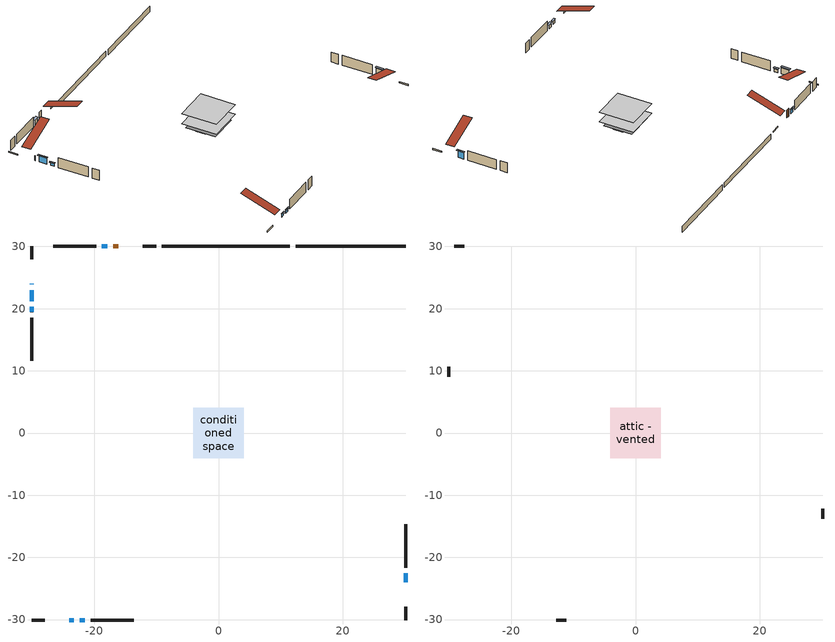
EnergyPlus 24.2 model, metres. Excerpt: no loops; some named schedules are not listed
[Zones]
conditioned space
 floor adiabatic (Floor2 construction): -3.39,-3.39 -3.39,3.39 3.39,3.39 3.39,-3.39 z0.3
 floor adiabatic (AdiabaticFloorConstruction): -4.06,-4.06 -4.06,4.06 4.06,4.06 4.06,-4.06 z0.3
 floor foundation (Slab1 construction): -3.28,-1.14 -3.28,1.14 3.28,1.14 3.28,-1.14 z-1.12
 floor foundation (Slab2 construction): -3.39,-3.39 -3.39,3.39 3.39,3.39 3.39,-3.39 z-0.9
 wall outside (RimJoist1 construction): -10.04,30.07 -12.2,30.07 / -30.07,-30.07 -27.91,-30.07 / -30.07,30.07 -30.07,27.91 / 30.07,-30.07 30.07,-27.91 z0.3:0.6
 wall outside (AdiabaticWallConstruction 1): -16.15,30.07 -16.92,30.07 z0.3:2.33
 wall outside (AdiabaticWallConstruction): -30.07,23.97 -30.07,23.91 z0.3:1.52; 30.07,-23.96 30.07,-22.57 z0.3:2.13; -17.85,30.07 -18.74,30.07 z0.3:1.37; -23.97,-30.07 -23.25,-30.07 z0.3:1.06; -22.33,-30.07 -21.51,-30.07 / -30.07,20.27 -30.07,19.46 z0.3:1.09; -30.07,22.98 -30.07,21.2 z0.3:1.88
 wall outside (Wall1 construction): -19.67,30.07 -26.6,30.07 / -20.58,-30.07 -13.65,-30.07 / -30.07,18.53 -30.07,11.6 / 30.07,-21.64 30.07,-14.71 z0.3:2.74
 wall foundation (FoundationWall1 construction): 30.07,30.07 12.39,30.07 z-1.12:0.3
 wall foundation (FoundationWall2 construction): 11.46,30.07 -9.11,30.07 z-0.9:0.3
 window (WindowConstruction 6): -30.07,23.96 -30.07,23.91 z0.3:1.52
 window (WindowConstruction): 30.07,-23.96 30.07,-22.57 z0.3:2.13
 window (WindowConstruction 1): -17.85,30.07 -18.74,30.07 z0.3:1.37
 window (WindowConstruction 2): -23.96,-30.07 -23.25,-30.07 z0.3:1.06
 window (WindowConstruction 3): -22.32,-30.07 -21.51,-30.07 z0.3:1.09
 window (WindowConstruction 4): -30.07,22.98 -30.07,21.2 z0.3:1.88
 window (WindowConstruction 5): -30.07,20.27 -30.07,19.46 z0.3:1.09
 door (Door): -16.15,30.07 -16.92,30.07 z0.3:2.33
 ceiling adiabatic (AdiabaticFloorConstruction): 4.06,-4.06 4.06,4.06 -4.06,4.06 -4.06,-4.06 z0.3
attic - vented
 floor to conditioned space (Floor1 construction Reversed): -4.06,-4.06 -4.06,4.06 4.06,4.06 4.06,-4.06 z2.74
 wall outside (Wall2 construction): -27.53,30.07 -29.14,30.07 / -12.72,-30.07 -11.11,-30.07 / -30.07,10.67 -30.07,9.06 / 30.07,-13.78 30.07,-12.17 z0.3:2.74
 roof outside (Roof1 construction): -15.22,30.07,2.74 -15.22,22.16,5.37 -13.13,22.16,5.37 -13.13,30.07,2.74; -24.89,-30.07,2.74 -24.89,-22.16,5.37 -26.98,-22.16,5.37 -26.98,-30.07,2.74; -30.07,24.89,2.74 -22.16,24.89,5.37 -22.16,26.98,5.37 -30.07,26.98,2.74; 30.07,-24.89,2.74 22.16,-24.89,5.37 22.16,-26.98,5.37 30.07,-26.98,2.74
shading: 30.07,-22.37 30.07,-24.17 30.48,-24.17 30.48,-22.37 z2.33; -18.94,30.07 -17.65,30.07 -17.65,30.48 -18.94,30.48 z1.57; -23.05,-30.07 -24.17,-30.07 -24.17,-30.48 -23.05,-30.48 z1.26; -21.31,-30.07 -22.53,-30.07 -22.53,-30.48 -21.31,-30.48 z1.29; -30.07,21 -30.07,23.18 -30.48,23.18 -30.48,21 z2.08; -30.07,19.26 -30.07,20.47 -30.48,20.47 -30.48,19.26 z1.29
[Building]
Building 1: Terrain=Suburbs
[Site:Location]
Erieau AUT_ON: Latitude {deg}=42.25; Longitude {deg}=-81.9; Time Zone {hr}=-5; Elevation {m}=178; Keep Site Location Information=Yes
[Site:GroundTemperature:Shallow]
5.2292, 3.30147, 3.1471, 4.0619, 7.73432, 11.3896, 14.5586, 16.5661, 16.7366, 15.1039, 12.0157, 8.47254
[Site:WaterMainsTemperature]
Calculation Method=Schedule; Temperature Schedule=mains temperature schedule
[Material] Roughness=Rough; Thermal Absorptance=0.9
Name | Thickness {m} | Conductivity {W/m-K} | Density {kg/m3} | Specific Heat {J/kg-K} | Solar Absorptance | Visible Absorptance
asphalt or fiberglass shingles | 0.00635 | 0.162714 | 1121.4 | 1465.45 | 0.4 | 0.4
ceiling loosefill ins | 0.423333 | 0.0480833 | 16.02 | 1046.75 | 0.7 | 0.7
ceiling stud and cavity | 0.1397 | 0.292754 | 65.682 | 1177.47 | 0.7 | 0.7
concrete 4.0 in. | 0.1016 | 1.803125 | 2242.8 | 837.4 | 0.7 | 0.7
concrete 8.0 in. | 0.2032 | 1.803125 | 2242.8 | 837.4 | 0.7 | 0.7
door material | 0.04445 | 0.053851 | 512.64 | 1214.23 | 0.7 | 0.7
exterior vertical ins | 0.00139922 | 0.029427 | 32.04 | 1214.23 | 0.7 | 0.7
floor covering | 0.0127 | 0.0433444 | 54.468 | 1339.84 | 0.6 | 0.6
floor rigid ins; wall rigid ins | 0.051816 | 0.029427 | 32.04 | 1214.23 | 0.7 | 0.7
floor rigid ins 1; wall rigid ins 1 | 0.512978 | 0.029427 | 32.04 | 1214.23 | 0.7 | 0.7
floor stud and cavity | 0.1397 | 0.288608 | 92.3553 | 1139.71 | 0.7 | 0.7
floor stud and cavity 1 | 0.1397 | 1.75129 | 37.0049 | 1207.88 | 0.7 | 0.7
furniture material conditioned space 1 | 0.1524 | 0.115458 | 640.8 | 1214.23 | 0.6 | 0.6
gypsum board | 0.0127 | 0.160291 | 801 | 837.4 | 0.6 | 0.6
gypsum board 1 | 0.0127 | 0.160291 | 801 | 837.4 | 0.7 | 0.7
osb sheathing 0.5 in. | 0.0127 | 0.115458 | 512.64 | 1214.23 | 0.7 | 0.7
osb sheathing 0.75 in. | 0.01905 | 0.115458 | 512.64 | 1214.23 | 0.7 | 0.7
osb sheathing 2.0 in. | 0.0508 | 0.115458 | 512.64 | 1214.23 | 0.7 | 0.7
rim joist stud and cavity | 0.0508 | 0.0560652 | 125.044 | 1163.47 | 0.6 | 0.6
wall stud and cavity | 0.1397 | 0.28235 | 139.0536 | 1170.24 | 0.7 | 0.7
wall stud and cavity 1 | 0.0889 | 6.1454 | 50.32683 | 1063.81 | 0.6 | 0.6
wall stud and cavity 2 | 0.0889 | 0.380278 | 52.3479 | 1209.89 | 0.7 | 0.7
wall stud and cavity 3 | 0.0889 | 0.391764 | 83.0341 | 1211.67 | 0.7 | 0.7
wood siding | 0.0254 | 0.102417 | 544.68 | 1172.36 | 0.4 | 0.4
wood siding 1 | 0.00254 | 0.102417 | 544.68 | 1172.36 | 0.4 | 0.4
wood siding 2; wood siding 3; wood siding 4 | 0.0254 | 0.102417 | 544.68 | 1172.36 | 0.7 | 0.7
[WindowMaterial:SimpleGlazingSystem]
Name | U-Factor {W/m2-K} | Solar Heat Gain Coefficient
WindowMaterial | 3.000823 | 0.56
WindowMaterial 1 | 3.00991 | 0.52
WindowMaterial 2 | 3.05249 | 0.45
WindowMaterial 3 | 3.04284 | 0.48
WindowMaterial 4 | 2.89351 | 0.69
WindowMaterial 5 | 3.080315 | 0.25
[Construction]
AdiabaticFloorConstruction: floor stud and cavity 1, floor rigid ins 1, osb sheathing 0.75 in., floor covering
AdiabaticWallConstruction: wood siding 3, wall rigid ins 1, wall stud and cavity 2, gypsum board
AdiabaticWallConstruction 1: wood siding 4, wall rigid ins 1, wall stud and cavity 2, gypsum board
Door: door material
Floor1 construction Reversed: gypsum board, ceiling stud and cavity, ceiling loosefill ins
Floor2 construction: floor stud and cavity, floor rigid ins, osb sheathing 0.75 in., floor covering
FoundationWall1 construction: concrete 8.0 in.
FoundationWall2 construction: concrete 8.0 in., gypsum board 1
furniture construction conditioned space 1: furniture material conditioned space 1
PartitionWallConstruction: gypsum board, wall stud and cavity 3, gypsum board
RimJoist1 construction: wood siding 2, osb sheathing 2.0 in., rim joist stud and cavity
Roof1 construction: asphalt or fiberglass shingles
Slab1 construction; Slab2 construction: concrete 4.0 in.
Wall1 construction: wood siding, wall rigid ins, osb sheathing 0.5 in., wall stud and cavity, gypsum board
Wall2 construction: wood siding 1, wall stud and cavity 1
WindowConstruction: WindowMaterial
WindowConstruction 1: WindowMaterial 1
WindowConstruction 2: WindowMaterial 2
WindowConstruction 3; WindowConstruction 5: WindowMaterial 3
WindowConstruction 4: WindowMaterial 4
WindowConstruction 6: WindowMaterial 5
[Zone] Multiplier=1; Part of Total Floor Area=Yes
Name | Volume {m3}
attic - vented | 28.2017
conditioned space | 179.3
[Space]
Name | Zone | Volume {m3}
attic - vented 1 | attic - vented | 28.2017
conditioned space 1 | conditioned space | 179.3
[ZoneInfiltration:EffectiveLeakageArea]
infil attic - vented 1: Zone or Space=attic - vented 1; Schedule=Always On Discrete; Effective Air Leakage Area {cm2}=3163.68; Stack Coefficient=0.000352852; Wind Coefficient=1.26916e-05
[ZoneMixing]
whole house fan mix: Zone or Space=attic - vented; Schedule=Always On Continuous; Design Flow Rate Calculation Method=Flow/Zone; Design Flow Rate {m3/s}=0; Source Zone or Space=conditioned space
[SurfaceProperty:ExposedFoundationPerimeter] Exposed Perimeter Calculation Method=TotalExposedPerimeter
Name | Total Exposed Perimeter {m}
Slab1 | 17.678
Slab2 | 20.574
[InternalMass] Zone or ZoneList=conditioned space; Space or SpaceList=conditioned space 1
Name | Construction | Surface Area {m2}
furniture mass conditioned space 1 | furniture construction conditioned space 1 | 69.1039
partition wall mass | PartitionWallConstruction | 126.82
[Lights]
interior lighting: Zone or ZoneList or Space or SpaceList=conditioned space 1; Schedule=interior lighting schedule; Design Level Calculation Method=LightingLevel; Lighting Level {W}=343.2; Return Air Fraction=0; Fraction Radiant=0.6; Fraction Visible=0.2; Fraction Replaceable=1
[People]
occupants: Zone or ZoneList or Space or SpaceList=conditioned space 1; Number of People Schedule=occupants schedule; Number of People Calculation Method=People; Number of People=3; Fraction Radiant=0.314171; Sensible Heat Fraction=0.56303; Activity Level Schedule=occupants activity schedule; Carbon Dioxide Generation Rate {m3/s-W}=0; Enable ASHRAE 55 Comfort Warnings=No; Mean Radiant Temperature Calculation Type=EnclosureAveraged
[ElectricEquipment] Zone or ZoneList or Space or SpaceList=conditioned space 1; Design Level Calculation Method=EquipmentLevel
Name | Schedule | Design Level {W} | Fraction Latent | Fraction Radiant | Fraction Lost
clothes dryer | clothes dryer schedule | 140.772 | 0.015 | 0.081 | 0.85
clothes washer | clothes washer schedule | 32.1985 | 0.03 | 0.162 | 0.7
cooking range | cooking range schedule | 215.147 | 0.08 | 0.432 | 0.2
dishwasher | dishwasher schedule | 66.8632 | 0.3 | 0.18 | 0.4
fridge | fridge schedule | 72.9452 | 0 | 0.6 | 0
mech vent house fan | mech vent house fan schedule | 0 | 0 | 0 | 1
mech vent house fan cfis | mech vent house fan cfis schedule | 0 | 0 | 0 | 0
misc plug loads | misc plug loads schedule | 494.7 | 0.045 | 0.513 | 0.1
whole house fan | Always On Discrete | 0 | 0 | 0 | 1
[OtherEquipment] Zone or ZoneList or Space or SpaceList=conditioned space 1; Design Level Calculation Method=EquipmentLevel
Name | Fuel Type | Schedule | Design Level {W} | Fraction Latent | Fraction Radiant | Fraction Lost
clothes dryer 1 | Electricity | clothes dryer schedule | 0 | 0.015 | 0.081 | 0.85
cooking range 1 | Electricity | cooking range schedule | 0 | 0.08 | 0.432 | 0.2
general water use latent | None | general water use schedule | 62.594 | 1 | 0 | 0
general water use sensible | None | general water use schedule | -61.6891 | 0 | 0.6 | 0
mech vent house fan latent load | None | Always On Discrete | 0 | 1 | 0 | 0
mech vent house fan sensible load | None | Always On Discrete | 0 | 0 | 0 | 0
water heater energy adjustment1 | NaturalGas | Always On Discrete | 0.01 | 0 | 0 | 1
[ZoneInfiltration:DesignFlowRate] Zone or ZoneList or Space or SpaceList=conditioned space 1; Schedule=Always On Discrete; Design Flow Rate Calculation Method=Flow/Zone; Design Flow Rate {m3/s}=0
infil flow; natural vent flow; whole house fan flow
[AvailabilityManager:Scheduled]
central ac and furnace airloop Availability Manager: Schedule=Always On Discrete
[Foundation:Kiva] Initial Indoor Air Temperature {C}=18; Wall Depth Below Slab {m}=0.2032
Name | Wall Height Above Grade {m} | Custom Block Material Name 1 | Custom Block Depth 1 {m} | Custom Block X Position 1 {m} | Custom Block Z Position 1 {m}
Foundation Kiva 1 | 0.300015
Foundation Kiva 2 | 0.299984 | exterior vertical ins | 1.2 | 0.2159 | 0
[Foundation:Kiva:Settings]
Soil Conductivity {W/m-K}=0.849921; Soil Density {kg/m3}=1842.3; Soil Specific Heat {J/kg-K}=418.7; Ground Solar Absorptivity=0.9; Ground Thermal Absorptivity=0.9; Ground Surface Roughness {m}=0.03; Far-Field Width {m}=40; Deep-Ground Boundary Condition=ZeroFlux; Deep-Ground Depth {m}=40; Minimum Cell Dimension {m}=0.2; Maximum Cell Growth Coefficient=3; Simulation Timestep=Timestep
[Exterior:Lights]
exterior lighting: Schedule=exterior lighting schedule; Design Level {W}=75.6
[EnergyManagementSystem:GlobalVariable]
central_ac_and_furnace_airloop_Fan_RTF
infil_program_Qfan
infil_program_Qinf
natural_vent_program_Qnv
natural_vent_program_Qwhf
[EnergyManagementSystem:Sensor]
Name | Output:Variable or Output:Meter Index Key | Output:Variable or Output:Meter
airflow_gain | infil flow | Infiltration Sensible Heat Gain Energy
airflow_gain_1 | natural vent flow | Infiltration Sensible Heat Gain Energy
airflow_gain_2 | whole house fan flow | Infiltration Sensible Heat Gain Energy
airflow_loss | infil flow | Infiltration Sensible Heat Loss Energy
airflow_loss_1 | natural vent flow | Infiltration Sensible Heat Loss Energy
airflow_loss_2 | whole house fan flow | Infiltration Sensible Heat Loss Energy
clg_load_cond |  | Cooling:EnergyTransfer:Zone:CONDITIONED SPACE
clg_sp_s; clg_sp_s_1 | cooling setpoint | Schedule Value
clothes_dryer_exhaust_0_sch_s | clothes dryer exhaust 0 schedule | Schedule Value
cool_season | cooling season schedule | Schedule Value
htg_load_cond |  | Heating:EnergyTransfer:Zone:CONDITIONED SPACE
htg_sp_s; htg_sp_s_1 | heating setpoint | Schedule Value
ig_ee_conv | clothes dryer | Electric Equipment Convective Heating Energy
ig_ee_conv_2 | cooking range | Electric Equipment Convective Heating Energy
ig_ee_conv_4 | fridge | Electric Equipment Convective Heating Energy
ig_ee_conv_5 | misc plug loads | Electric Equipment Convective Heating Energy
ig_ee_conv_6 | whole house fan | Electric Equipment Convective Heating Energy
ig_ee_rad | clothes dryer | Electric Equipment Radiant Heating Energy
ig_ee_rad_2 | cooking range | Electric Equipment Radiant Heating Energy
ig_ee_rad_4 | fridge | Electric Equipment Radiant Heating Energy
ig_ee_rad_5 | misc plug loads | Electric Equipment Radiant Heating Energy
ig_ee_rad_6 | whole house fan | Electric Equipment Radiant Heating Energy
ig_lgt_conv | interior lighting | Lights Convective Heating Energy
ig_lgt_rad | interior lighting | Lights Radiant Heating Energy
ig_lgt_vis | interior lighting | Lights Visible Radiation Heating Energy
ig_oe_conv | clothes dryer 1 | Other Equipment Convective Heating Energy
ig_oe_conv_1 | cooking range 1 | Other Equipment Convective Heating Energy
ig_oe_conv_2 | general water use latent | Other Equipment Convective Heating Energy
ig_oe_conv_3 | general water use sensible | Other Equipment Convective Heating Energy
ig_oe_conv_4 | water heater energy adjustment1 | Other Equipment Convective Heating Energy
ig_oe_rad | clothes dryer 1 | Other Equipment Radiant Heating Energy
ig_oe_rad_1 | cooking range 1 | Other Equipment Radiant Heating Energy
ig_oe_rad_2 | general water use latent | Other Equipment Radiant Heating Energy
ig_oe_rad_3 | general water use sensible | Other Equipment Radiant Heating Energy
ig_oe_rad_4 | water heater energy adjustment1 | Other Equipment Radiant Heating Energy
ig_ppl_conv | occupants | People Convective Heating Energy
ig_ppl_rad | occupants | People Radiant Heating Energy
im_conv | furniture mass conditioned space 1 | Surface Inside Face Convection Heat Gain Energy
im_conv_1 | partition wall mass | Surface Inside Face Convection Heat Gain Energy
im_ig | furniture mass conditioned space 1 | Surface Inside Face Internal Gains Radiation Heat Gain Energy
im_ig_1 | partition wall mass | Surface Inside Face Internal Gains Radiation Heat Gain Energy
im_lgt | furniture mass conditioned space 1 | Surface Inside Face Lights Radiation Heat Gain Energy
im_lgt_1 | partition wall mass | Surface Inside Face Lights Radiation Heat Gain Energy
im_sol | furniture mass conditioned space 1 | Surface Inside Face Solar Radiation Heat Gain Energy
im_sol_1 | partition wall mass | Surface Inside Face Solar Radiation Heat Gain Energy
im_surf | furniture mass conditioned space 1 | Surface Inside Face Net Surface Thermal Radiation Heat Gain Energy
im_surf_1 | partition wall mass | Surface Inside Face Net Surface Thermal Radiation Heat Gain Energy
mv_conv | mech vent house fan | Electric Equipment Convective Heating Energy
mv_conv_1 | mech vent house fan cfis | Electric Equipment Convective Heating Energy
mv_conv_2 | mech vent house fan latent load | Other Equipment Convective Heating Energy
mv_conv_3 | mech vent house fan sensible load | Other Equipment Convective Heating Energy
mv_rad | mech vent house fan | Electric Equipment Radiant Heating Energy
mv_rad_1 | mech vent house fan cfis | Electric Equipment Radiant Heating Energy
mv_rad_2 | mech vent house fan latent load | Other Equipment Radiant Heating Energy
mv_rad_3 | mech vent house fan sensible load | Other Equipment Radiant Heating Energy
natural_vent_s | natural vent schedule | Schedule Value
out_pb_s |  | Site Outdoor Air Barometric Pressure
out_wt_s |  | Site Outdoor Air Humidity Ratio
site_vw_s |  | Site Wind Speed
ss_back_out | Window1 | Surface Window Shortwave from Zone Back Out Window Heat Transfer Rate
ss_back_out_1 | Window2 | Surface Window Shortwave from Zone Back Out Window Heat Transfer Rate
ss_back_out_2 | Window3 | Surface Window Shortwave from Zone Back Out Window Heat Transfer Rate
ss_back_out_3 | Window4 | Surface Window Shortwave from Zone Back Out Window Heat Transfer Rate
ss_back_out_4 | Window5 | Surface Window Shortwave from Zone Back Out Window Heat Transfer Rate
ss_back_out_5 | Window6 | Surface Window Shortwave from Zone Back Out Window Heat Transfer Rate
ss_back_out_6 | Window7 | Surface Window Shortwave from Zone Back Out Window Heat Transfer Rate
ss_conv | Door1 | Surface Inside Face Convection Heat Gain Energy
ss_conv_1 | Window1 | Surface Inside Face Convection Heat Gain Energy
ss_conv_2 | Window2 | Surface Inside Face Convection Heat Gain Energy
ss_conv_3 | Window3 | Surface Inside Face Convection Heat Gain Energy
ss_conv_4 | Window4 | Surface Inside Face Convection Heat Gain Energy
ss_conv_5 | Window5 | Surface Inside Face Convection Heat Gain Energy
ss_conv_6 | Window6 | Surface Inside Face Convection Heat Gain Energy
ss_conv_7 | Window7 | Surface Inside Face Convection Heat Gain Energy
ss_ig | Door1 | Surface Inside Face Internal Gains Radiation Heat Gain Energy
ss_ig_1 | Window1 | Surface Inside Face Internal Gains Radiation Heat Gain Energy
ss_ig_2 | Window2 | Surface Inside Face Internal Gains Radiation Heat Gain Energy
ss_ig_3 | Window3 | Surface Inside Face Internal Gains Radiation Heat Gain Energy
ss_ig_4 | Window4 | Surface Inside Face Internal Gains Radiation Heat Gain Energy
ss_ig_5 | Window5 | Surface Inside Face Internal Gains Radiation Heat Gain Energy
ss_ig_6 | Window6 | Surface Inside Face Internal Gains Radiation Heat Gain Energy
ss_ig_7 | Window7 | Surface Inside Face Internal Gains Radiation Heat Gain Energy
ss_lgt | Door1 | Surface Inside Face Lights Radiation Heat Gain Energy
ss_sol | Door1 | Surface Inside Face Solar Radiation Heat Gain Energy
ss_surf | Door1 | Surface Inside Face Net Surface Thermal Radiation Heat Gain Energy
ss_surf_1 | Window1 | Surface Inside Face Net Surface Thermal Radiation Heat Gain Energy
ss_surf_2 | Window2 | Surface Inside Face Net Surface Thermal Radiation Heat Gain Energy
ss_surf_3 | Window3 | Surface Inside Face Net Surface Thermal Radiation Heat Gain Energy
ss_surf_4 | Window4 | Surface Inside Face Net Surface Thermal Radiation Heat Gain Energy
ss_surf_5 | Window5 | Surface Inside Face Net Surface Thermal Radiation Heat Gain Energy
ss_surf_6 | Window6 | Surface Inside Face Net Surface Thermal Radiation Heat Gain Energy
ss_surf_7 | Window7 | Surface Inside Face Net Surface Thermal Radiation Heat Gain Energy
ss_trans_in | Window1 | Surface Window Transmitted Solar Radiation Rate
ss_trans_in_1 | Window2 | Surface Window Transmitted Solar Radiation Rate
ss_trans_in_2 | Window3 | Surface Window Transmitted Solar Radiation Rate
ss_trans_in_3 | Window4 | Surface Window Transmitted Solar Radiation Rate
ss_trans_in_4 | Window5 | Surface Window Transmitted Solar Radiation Rate
ss_trans_in_5 | Window6 | Surface Window Transmitted Solar Radiation Rate
ss_trans_in_6 | Window7 | Surface Window Transmitted Solar Radiation Rate
ss_trans_out | Window1 | Surface Inside Face Initial Transmitted Diffuse Transmitted Out Window Solar Radiation Rate
ss_trans_out_1 | Window2 | Surface Inside Face Initial Transmitted Diffuse Transmitted Out Window Solar Radiation Rate
ss_trans_out_2 | Window3 | Surface Inside Face Initial Transmitted Diffuse Transmitted Out Window Solar Radiation Rate
ss_trans_out_3 | Window4 | Surface Inside Face Initial Transmitted Diffuse Transmitted Out Window Solar Radiation Rate
ss_trans_out_4 | Window5 | Surface Inside Face Initial Transmitted Diffuse Transmitted Out Window Solar Radiation Rate
ss_trans_out_5 | Window6 | Surface Inside Face Initial Transmitted Diffuse Transmitted Out Window Solar Radiation Rate
ss_trans_out_6 | Window7 | Surface Inside Face Initial Transmitted Diffuse Transmitted Out Window Solar Radiation Rate
s_conv | Floor1 | Surface Inside Face Convection Heat Gain Energy
s_conv_1 | Floor2 | Surface Inside Face Convection Heat Gain Energy
s_conv_10 | Slab1 | Surface Inside Face Convection Heat Gain Energy
s_conv_11 | Slab2 | Surface Inside Face Convection Heat Gain Energy
s_conv_12 | Wall1:0 | Surface Inside Face Convection Heat Gain Energy
s_conv_13 | Wall1:180 | Surface Inside Face Convection Heat Gain Energy
s_conv_14 | Wall1:270 | Surface Inside Face Convection Heat Gain Energy
s_conv_15 | Wall1:90 | Surface Inside Face Convection Heat Gain Energy
s_conv_2 | FoundationWall1 | Surface Inside Face Convection Heat Gain Energy
s_conv_3 | FoundationWall2 | Surface Inside Face Convection Heat Gain Energy
s_conv_4 | inferred conditioned ceiling | Surface Inside Face Convection Heat Gain Energy
s_conv_5 | inferred conditioned floor | Surface Inside Face Convection Heat Gain Energy
s_conv_6 | RimJoist1:0 | Surface Inside Face Convection Heat Gain Energy
s_conv_7 | RimJoist1:180 | Surface Inside Face Convection Heat Gain Energy
s_conv_8 | RimJoist1:270 | Surface Inside Face Convection Heat Gain Energy
s_conv_9 | RimJoist1:90 | Surface Inside Face Convection Heat Gain Energy
s_ig | Floor1 | Surface Inside Face Internal Gains Radiation Heat Gain Energy
s_ig_1 | Floor2 | Surface Inside Face Internal Gains Radiation Heat Gain Energy
s_ig_10 | Slab1 | Surface Inside Face Internal Gains Radiation Heat Gain Energy
s_ig_11 | Slab2 | Surface Inside Face Internal Gains Radiation Heat Gain Energy
s_ig_12 | Wall1:0 | Surface Inside Face Internal Gains Radiation Heat Gain Energy
s_ig_13 | Wall1:180 | Surface Inside Face Internal Gains Radiation Heat Gain Energy
s_ig_14 | Wall1:270 | Surface Inside Face Internal Gains Radiation Heat Gain Energy
s_ig_15 | Wall1:90 | Surface Inside Face Internal Gains Radiation Heat Gain Energy
s_ig_2 | FoundationWall1 | Surface Inside Face Internal Gains Radiation Heat Gain Energy
s_ig_3 | FoundationWall2 | Surface Inside Face Internal Gains Radiation Heat Gain Energy
s_ig_4 | inferred conditioned ceiling | Surface Inside Face Internal Gains Radiation Heat Gain Energy
s_ig_5 | inferred conditioned floor | Surface Inside Face Internal Gains Radiation Heat Gain Energy
s_ig_6 | RimJoist1:0 | Surface Inside Face Internal Gains Radiation Heat Gain Energy
s_ig_7 | RimJoist1:180 | Surface Inside Face Internal Gains Radiation Heat Gain Energy
s_ig_8 | RimJoist1:270 | Surface Inside Face Internal Gains Radiation Heat Gain Energy
s_ig_9 | RimJoist1:90 | Surface Inside Face Internal Gains Radiation Heat Gain Energy
s_lgt | Floor1 | Surface Inside Face Lights Radiation Heat Gain Energy
s_lgt_1 | Floor2 | Surface Inside Face Lights Radiation Heat Gain Energy
s_lgt_10 | Slab1 | Surface Inside Face Lights Radiation Heat Gain Energy
s_lgt_11 | Slab2 | Surface Inside Face Lights Radiation Heat Gain Energy
s_lgt_12 | Wall1:0 | Surface Inside Face Lights Radiation Heat Gain Energy
s_lgt_13 | Wall1:180 | Surface Inside Face Lights Radiation Heat Gain Energy
s_lgt_14 | Wall1:270 | Surface Inside Face Lights Radiation Heat Gain Energy
s_lgt_15 | Wall1:90 | Surface Inside Face Lights Radiation Heat Gain Energy
s_lgt_2 | FoundationWall1 | Surface Inside Face Lights Radiation Heat Gain Energy
s_lgt_3 | FoundationWall2 | Surface Inside Face Lights Radiation Heat Gain Energy
s_lgt_4 | inferred conditioned ceiling | Surface Inside Face Lights Radiation Heat Gain Energy
s_lgt_5 | inferred conditioned floor | Surface Inside Face Lights Radiation Heat Gain Energy
s_lgt_6 | RimJoist1:0 | Surface Inside Face Lights Radiation Heat Gain Energy
s_lgt_7 | RimJoist1:180 | Surface Inside Face Lights Radiation Heat Gain Energy
s_lgt_8 | RimJoist1:270 | Surface Inside Face Lights Radiation Heat Gain Energy
s_lgt_9 | RimJoist1:90 | Surface Inside Face Lights Radiation Heat Gain Energy
s_sol | Floor1 | Surface Inside Face Solar Radiation Heat Gain Energy
s_sol_1 | Floor2 | Surface Inside Face Solar Radiation Heat Gain Energy
s_sol_10 | Slab1 | Surface Inside Face Solar Radiation Heat Gain Energy
s_sol_11 | Slab2 | Surface Inside Face Solar Radiation Heat Gain Energy
s_sol_12 | Wall1:0 | Surface Inside Face Solar Radiation Heat Gain Energy
s_sol_13 | Wall1:180 | Surface Inside Face Solar Radiation Heat Gain Energy
s_sol_14 | Wall1:270 | Surface Inside Face Solar Radiation Heat Gain Energy
s_sol_15 | Wall1:90 | Surface Inside Face Solar Radiation Heat Gain Energy
s_sol_2 | FoundationWall1 | Surface Inside Face Solar Radiation Heat Gain Energy
s_sol_3 | FoundationWall2 | Surface Inside Face Solar Radiation Heat Gain Energy
s_sol_4 | inferred conditioned ceiling | Surface Inside Face Solar Radiation Heat Gain Energy
s_sol_5 | inferred conditioned floor | Surface Inside Face Solar Radiation Heat Gain Energy
s_sol_6 | RimJoist1:0 | Surface Inside Face Solar Radiation Heat Gain Energy
s_sol_7 | RimJoist1:180 | Surface Inside Face Solar Radiation Heat Gain Energy
